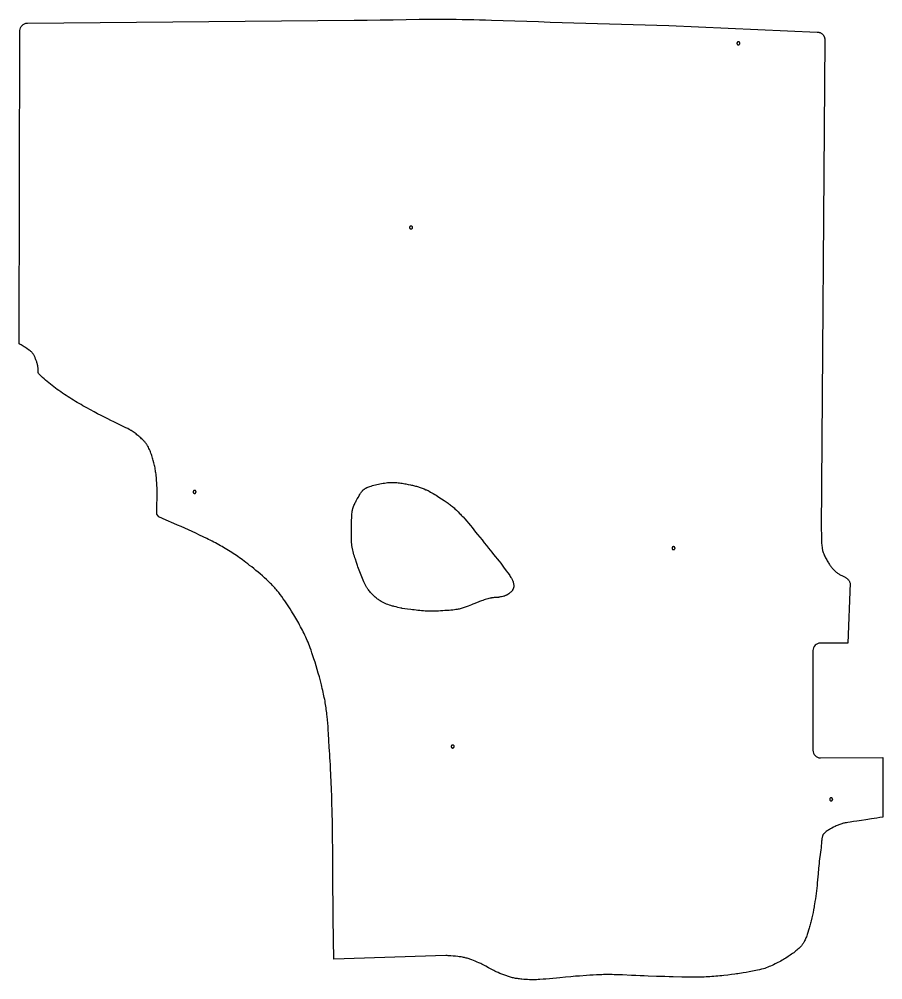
# Model space of a CAD drawing. Extents: x -1405 to 7310, y 1897 to 8577.
# Drawn here: x 3736 to 4888, y 3911 to 5192 of the extents above; entities that cross this region are included whole.
import ezdxf

# ---------------------------------------------------------------- set-up
doc = ezdxf.new("R2010")
doc.units = 0
doc.layers.add('Default_Layer', color=1, linetype='CONTINUOUS')

msp = doc.modelspace()

# ---------------------------------------------------------------- linework, layer by layer
at = {"layer": 'Default_Layer'}
msp.add_lwpolyline([(4844.7, 4439.6), (4841.6, 4359.7), (4805.1, 4359.7, 0.414214), (4795.1, 4349.7), (4795.1, 4216.7, 0.416023), (4805.1, 4206.7), (4888.2, 4207.2), (4888.2, 4127.5), (4884.2, 4126.9), (4880.2, 4126.3), (4873, 4125.2), (4865.8, 4124.2), (4859.8, 4123.3), (4853.7, 4122.4), (4849.3, 4121.8), (4844.9, 4121.1), (4841.5, 4120.5), (4839.8, 4120.2), (4838.1, 4119.9), (4836.9, 4119.7), (4835.7, 4119.4), (4834.7, 4119.1), (4833.5, 4118.8), (4832.3, 4118.4), (4831.1, 4117.9), (4829.8, 4117.4), (4828.6, 4116.9), (4827.3, 4116.3), (4826, 4115.8), (4824.8, 4115.2), (4822.5, 4114.1), (4820.4, 4113.1), (4818.6, 4112.1), (4817.2, 4111.3), (4816.1, 4110.7), (4815, 4110), (4813.9, 4109.2), (4812.8, 4108.5), (4812.3, 4108.1), (4811.8, 4107.7), (4811.3, 4107.2), (4810.8, 4106.8), (4810.3, 4106.4), (4809.9, 4105.9), (4809.4, 4105.4), (4809, 4104.9), (4808.8, 4104.7), (4808.6, 4104.4), (4808.4, 4104), (4808.3, 4103.7), (4808.1, 4103.3), (4808, 4102.9), (4807.8, 4102.5), (4807.7, 4102), (4807.4, 4101.1), (4807.2, 4100), (4807, 4098.9), (4806.9, 4097.8), (4806.8, 4096.7), (4806.6, 4095.5), (4806.4, 4093.2), (4806.2, 4088.9), (4806.1, 4087.7), (4805.9, 4086.5), (4805.6, 4083.8), (4805.2, 4080.9), (4804.8, 4077.9), (4803.9, 4071.8), (4803.5, 4068.8), (4803.2, 4065.8), (4802.8, 4062.8), (4802.5, 4059.4), (4801.9, 4051.9), (4801.6, 4048), (4801.3, 4044), (4800.9, 4040.2), (4800.5, 4036.5), (4799.7, 4029.3), (4799.3, 4025.7), (4798.8, 4022.1), (4798.3, 4018.5), (4797.8, 4015), (4797.2, 4011.4), (4796.9, 4009.6), (4796.6, 4007.8), (4795.9, 4004.2), (4795.2, 4000.5), (4794.4, 3996.8), (4793.6, 3993.1), (4792.7, 3989.4), (4792.3, 3987.7), (4791.9, 3986), (4791.4, 3984.3), (4791, 3982.7), (4790.5, 3981.1), (4790.1, 3979.6), (4789.1, 3976.8), (4788.2, 3973.8), (4787.8, 3972.4), (4787.3, 3970.9), (4786.8, 3969.5), (4786.3, 3968), (4785.7, 3966.6), (4785.2, 3965.2), (4784.6, 3963.8), (4783.9, 3962.5), (4783.2, 3961.1), (4782.8, 3960.5), (4782.4, 3959.8), (4782, 3959.2), (4781.6, 3958.6), (4781.2, 3958), (4780.8, 3957.3), (4780.3, 3956.7), (4779.8, 3956.1), (4779.3, 3955.5), (4778.7, 3954.9), (4778.2, 3954.3), (4777.6, 3953.8), (4776.4, 3952.6), (4775.1, 3951.4), (4773.8, 3950.2), (4772.4, 3949.1), (4770.9, 3948), (4769.5, 3946.8), (4768, 3945.7), (4766.4, 3944.7), (4764.9, 3943.6), (4763.4, 3942.6), (4761.8, 3941.6), (4758.8, 3939.6), (4757.3, 3938.7), (4755.6, 3937.7), (4753.9, 3936.7), (4752.1, 3935.7), (4750.3, 3934.7), (4748.4, 3933.7), (4746.5, 3932.7), (4744.5, 3931.8), (4742.5, 3930.8), (4740.6, 3929.9), (4738.6, 3929), (4736.6, 3928.2), (4734.7, 3927.4), (4732.8, 3926.6), (4731, 3925.9), (4729.2, 3925.3), (4726.5, 3924.7), (4723.8, 3924.1), (4721.3, 3923.5), (4718.9, 3923), (4716.6, 3922.6), (4714.3, 3922.1), (4710, 3921.3), (4706, 3920.6), (4702.2, 3920), (4694.8, 3918.8), (4692.9, 3918.5), (4690.8, 3918.2), (4686.4, 3917.6), (4681.5, 3917), (4676.3, 3916.4), (4673.7, 3916.1), (4671, 3915.8), (4668.3, 3915.6), (4665.6, 3915.3), (4663, 3915.1), (4660.3, 3914.9), (4657.7, 3914.8), (4655.2, 3914.6), (4652.7, 3914.5), (4650, 3914.4), (4647.3, 3914.3), (4644.4, 3914.3), (4641.5, 3914.3), (4638.5, 3914.2), (4632.5, 3914.3), (4626.4, 3914.3), (4620.3, 3914.4), (4608.6, 3914.6), (4603.1, 3914.7), (4597.5, 3914.9), (4592, 3915), (4586.5, 3915.2), (4575.4, 3915.7), (4569.9, 3915.9), (4564.4, 3916.1), (4558.7, 3916.3), (4552.9, 3916.5), (4541.2, 3917.1), (4535.5, 3917.3), (4530, 3917.5), (4527.4, 3917.6), (4524.9, 3917.7), (4522.4, 3917.7), (4520.1, 3917.7), (4517.8, 3917.6), (4515.5, 3917.6), (4513.3, 3917.5), (4511, 3917.4), (4506.4, 3917.2), (4501.9, 3917), (4497.4, 3916.7), (4492.8, 3916.4), (4483.7, 3915.7), (4481.3, 3915.5), (4478.4, 3915.3), (4472, 3914.7), (4464.8, 3914), (4457.3, 3913.3), (4443.8, 3912), (4438.7, 3911.5), (4436.8, 3911.4), (4435.4, 3911.3), (4430.8, 3911), (4428.5, 3910.9), (4426.1, 3910.8), (4423.8, 3910.7), (4421.5, 3910.7), (4419.2, 3910.7), (4416.9, 3910.8), (4414.5, 3910.9), (4411.9, 3911), (4409.3, 3911.2), (4406.6, 3911.5), (4405.2, 3911.6), (4403.8, 3911.8), (4402.4, 3912), (4401, 3912.2), (4399.7, 3912.4), (4398.3, 3912.6), (4397, 3912.9), (4395.6, 3913.2), (4394.3, 3913.5), (4393, 3913.8), (4391.7, 3914.2), (4390.4, 3914.5), (4389.1, 3914.9), (4387.8, 3915.3), (4386.6, 3915.8), (4385.3, 3916.2), (4382.7, 3917.1), (4380.2, 3918.1), (4377.6, 3919.1), (4375.1, 3920.2), (4373.8, 3920.7), (4372.4, 3921.4), (4370.8, 3922.2), (4369.2, 3923), (4365.8, 3924.9), (4362.2, 3926.8), (4358.6, 3928.8), (4355.2, 3930.6), (4353.6, 3931.4), (4352.1, 3932.2), (4350.8, 3932.8), (4349.5, 3933.4), (4347.1, 3934.4), (4344.7, 3935.4), (4342.3, 3936.4), (4339.9, 3937.3), (4338.7, 3937.7), (4337.5, 3938.2), (4336.3, 3938.6), (4335, 3939), (4333.8, 3939.3), (4332.6, 3939.7), (4331.3, 3940), (4330.1, 3940.3), (4328.8, 3940.6), (4327.4, 3940.8), (4326, 3941.1), (4324.5, 3941.3), (4323, 3941.5), (4321.5, 3941.6), (4318.3, 3942), (4315.1, 3942.3), (4311.9, 3942.5), (4308.6, 3942.8), (4307.1, 3943), (4305.5, 3943.2), (4155.8, 3938.1), (4155.5, 3964.6), (4155.3, 3993.4), (4154.8, 4052.5), (4154.5, 4079.9), (4154.3, 4103.9), (4154.2, 4114.2), (4154, 4123.2), (4153.9, 4130.5), (4153.8, 4136.2), (4153.5, 4145.6), (4153.2, 4155.1), (4152.9, 4164.7), (4152.5, 4174.2), (4152.1, 4183.6), (4151.6, 4193.1), (4151.4, 4197.7), (4151.1, 4202.4), (4150.8, 4207), (4150.5, 4211.6), (4150.2, 4216.2), (4149.9, 4220.8), (4149.4, 4230), (4148.8, 4239.1), (4148.5, 4243.7), (4148.2, 4248.3), (4147.8, 4252.9), (4147.4, 4257.5), (4147, 4262), (4146.7, 4264.3), (4146.5, 4266.6), (4146.2, 4268.9), (4145.9, 4271.2), (4145.6, 4273.4), (4145.3, 4275.7), (4144.9, 4278), (4144.6, 4280.2), (4144.2, 4282.5), (4143.8, 4284.7), (4143.3, 4287), (4142.8, 4289.4), (4142.3, 4291.8), (4141.8, 4294.2), (4141.2, 4296.7), (4140.6, 4299.2), (4140, 4301.7), (4139.4, 4304.2), (4138.1, 4309.4), (4136.7, 4314.5), (4135.2, 4319.6), (4133.8, 4324.6), (4132.3, 4329.5), (4130.9, 4334.2), (4129.5, 4338.7), (4128.1, 4342.9), (4126.8, 4346.7), (4125.6, 4350.2), (4124.5, 4353.3), (4123.5, 4356), (4122.5, 4358.4), (4121.6, 4360.8), (4120.6, 4363.1), (4119.5, 4365.5), (4118.5, 4367.8), (4117.4, 4370.1), (4116.3, 4372.5), (4115.1, 4374.8), (4114, 4377.1), (4112.8, 4379.3), (4111.6, 4381.6), (4110.3, 4383.9), (4109.1, 4386.1), (4107.8, 4388.4), (4106.5, 4390.6), (4105.2, 4392.8), (4102.4, 4397.5), (4100.9, 4399.9), (4099.3, 4402.5), (4097.7, 4405.2), (4095.9, 4407.9), (4094.2, 4410.6), (4092.3, 4413.4), (4090.4, 4416.1), (4088.5, 4418.9), (4086.5, 4421.7), (4084.5, 4424.4), (4083.4, 4425.7), (4082.4, 4427), (4081.4, 4428.3), (4080.3, 4429.6), (4079.3, 4430.9), (4078.2, 4432.1), (4077.2, 4433.4), (4076.1, 4434.6), (4075, 4435.7), (4073.9, 4436.9), (4072.7, 4438.2), (4071.5, 4439.4), (4070.2, 4440.6), (4068.9, 4441.9), (4067.6, 4443.1), (4066.3, 4444.4), (4063.5, 4446.9), (4060.7, 4449.4), (4057.8, 4451.9), (4054.9, 4454.3), (4052.1, 4456.7), (4049.2, 4459), (4046.4, 4461.3), (4043.7, 4463.4), (4041.1, 4465.4), (4038.7, 4467.3), (4036.4, 4469.1), (4034.3, 4470.6), (4032.2, 4472.1), (4030.2, 4473.6), (4028.1, 4475), (4026.1, 4476.4), (4024, 4477.8), (4021.9, 4479.2), (4019.8, 4480.6), (4017.6, 4481.9), (4015.5, 4483.2), (4013.4, 4484.5), (4011.2, 4485.8), (4009, 4487.1), (4006.9, 4488.4), (4004.7, 4489.6), (4000.3, 4492.1), (3998.1, 4493.3), (3995.8, 4494.5), (3993.5, 4495.7), (3991.2, 4496.9), (3988.8, 4498), (3986.4, 4499.2), (3981.6, 4501.5), (3976.7, 4503.8), (3971.8, 4506.1), (3962, 4510.6), (3957.2, 4512.8), (3952.3, 4515), (3947.4, 4517.1), (3942.4, 4519.3), (3932.5, 4523.6), (3927.5, 4525.7), (3922.6, 4527.9), (3919.9, 4531.6), (3919.9, 4537), (3919.9, 4542.7), (3920.1, 4554.3), (3920.1, 4559.9), (3920.1, 4562.5), (3920.1, 4565), (3920.1, 4567.3), (3920, 4569.5), (3920, 4571.5), (3919.9, 4573.3), (3919.6, 4576.6), (3919.3, 4580), (3919, 4583.3), (3918.8, 4585), (3918.6, 4586.7), (3918.3, 4588.3), (3918.1, 4590), (3917.8, 4591.7), (3917.5, 4593.3), (3917.2, 4595), (3916.8, 4596.6), (3916.5, 4598.2), (3916, 4599.9), (3915.2, 4603.1), (3914.7, 4604.8), (3914.2, 4606.4), (3913.7, 4608.1), (3913.2, 4609.7), (3912.6, 4611.4), (3912, 4613), (3911.4, 4614.6), (3910.8, 4616.2), (3910.1, 4617.8), (3909.3, 4619.3), (3908.6, 4620.8), (3907.8, 4622.3), (3907.4, 4623), (3906.9, 4623.7), (3906.5, 4624.4), (3906, 4625), (3905.6, 4625.7), (3905.1, 4626.3), (3904.6, 4627), (3904.1, 4627.6), (3903.6, 4628.2), (3903, 4628.8), (3901.9, 4630), (3900.8, 4631.2), (3899.6, 4632.3), (3898.4, 4633.4), (3897.2, 4634.5), (3895.9, 4635.5), (3894.7, 4636.6), (3893.4, 4637.6), (3892.1, 4638.6), (3889.5, 4640.6), (3886.9, 4642.5), (3886.5, 4642.8), (3886, 4643.1), (3885.4, 4643.4), (3884.7, 4643.8), (3883.1, 4644.7), (3881.1, 4645.7), (3878.7, 4646.9), (3876, 4648.2), (3869.8, 4651.2), (3862.5, 4654.7), (3858.5, 4656.7), (3854.3, 4658.7), (3850, 4660.9), (3845.5, 4663.2), (3840.8, 4665.6), (3836.1, 4668.1), (3831.2, 4670.7), (3826.3, 4673.4), (3823.8, 4674.8), (3821.3, 4676.2), (3818.8, 4677.7), (3816.3, 4679.1), (3813.8, 4680.6), (3811.3, 4682.1), (3808.8, 4683.6), (3806.4, 4685.1), (3803.9, 4686.7), (3801.4, 4688.2), (3798.9, 4689.8), (3796.5, 4691.4), (3794.1, 4693.1), (3791.7, 4694.7), (3789.3, 4696.4), (3787, 4698), (3784.6, 4699.7), (3782.4, 4701.4), (3780.1, 4703.2), (3777.9, 4704.9), (3775.7, 4706.6), (3773.6, 4708.4), (3771.5, 4710.2), (3769.5, 4712), (3767.5, 4713.8), (3765.6, 4715.6), (3763.7, 4717.4), (3761.9, 4719.2), (3761.8, 4720.7), (3761.7, 4722.2), (3761.5, 4725.2), (3761.4, 4726.7), (3761.3, 4727.5), (3761.2, 4728.2), (3761.1, 4729), (3761, 4729.7), (3760.8, 4730.4), (3760.7, 4731.2), (3760.5, 4731.9), (3760.2, 4732.8), (3760, 4733.7), (3759.7, 4734.6), (3759.3, 4735.6), (3759, 4736.6), (3758.6, 4737.6), (3758.2, 4738.6), (3757.8, 4739.6), (3757.4, 4740.6), (3757, 4741.5), (3756.5, 4742.5), (3756.1, 4743.3), (3755.7, 4744.1), (3755.2, 4744.8), (3754.8, 4745.4), (3754.4, 4746), (3753.9, 4746.5), (3753.5, 4747), (3753, 4747.5), (3752.5, 4748), (3752, 4748.4), (3751.4, 4748.9), (3750.9, 4749.3), (3749.7, 4750.2), (3748.6, 4751), (3746.3, 4752.7), (3745.1, 4753.5), (3743.9, 4754.3), (3742.7, 4755), (3741.4, 4755.8), (3738.8, 4757.3), (3737.6, 4758), (3736.3, 4758.8), (3737.2, 5176.5, -0.4109), (3747.2, 5186.5), (4183.2, 5190.5), (4191.8, 5190.5), (4200.4, 5190.6), (4217.7, 5190.9), (4235.2, 5191.1), (4252.6, 5191.4), (4269.8, 5191.6), (4278.3, 5191.6), (4286.7, 5191.7), (4295.1, 5191.7), (4303.3, 5191.7), (4311.3, 5191.7), (4319.2, 5191.6), (4327.1, 5191.5), (4334.9, 5191.4), (4342.7, 5191.3), (4350.5, 5191.1), (4358.4, 5190.9), (4366.2, 5190.6), (4381.9, 5190.1), (4397.5, 5189.6), (4413.2, 5189), (4428.8, 5188.5), (4436.6, 5188.3), (4444.5, 5188), (4603, 5183.2), (4800.8, 5174.5), (4800.9, 5174.5), (4801.3, 5174.5), (4801.7, 5174.5), (4802.4, 5174.4), (4802.8, 5174.3), (4803.2, 5174.2), (4803.6, 5174.1), (4804, 5174), (4804.7, 5173.8), (4805.3, 5173.5), (4806, 5173.1), (4806.6, 5172.7), (4807.2, 5172.3), (4807.8, 5171.8), (4808.3, 5171.3), (4808.8, 5170.7), (4809.1, 5170.2), (4809.4, 5169.7), (4809.7, 5169.2), (4810, 5168.7), (4810.2, 5168.2), (4810.4, 5167.6), (4810.5, 5167.1), (4810.7, 5166.5), (4810.8, 5166.1), (4810.8, 5165.7), (4810.9, 5165.3), (4810.9, 5164.9), (4810.9, 5164.5), (4810.9, 5164.1), (4806.1, 4510.7), (4806.2, 4508.9), (4806.3, 4507.1), (4806.4, 4505.3), (4806.4, 4503.5), (4806.5, 4499.9), (4806.6, 4496.2), (4806.6, 4494.4), (4806.7, 4492.7), (4806.8, 4490.9), (4807, 4489.3), (4807.2, 4487.6), (4807.4, 4486.1), (4807.5, 4485.3), (4807.7, 4484.6), (4807.8, 4483.9), (4808, 4483.2), (4808.4, 4481.8), (4808.9, 4480.4), (4809.4, 4478.9), (4810, 4477.5), (4810.6, 4476.1), (4811.3, 4474.7), (4812, 4473.3), (4812.7, 4471.9), (4813.4, 4470.6), (4814.1, 4469.3), (4814.8, 4468), (4815.6, 4466.8), (4816.3, 4465.7), (4817, 4464.6), (4817.7, 4463.7), (4818.3, 4462.8), (4818.9, 4462), (4819.6, 4461.1), (4820.2, 4460.3), (4820.9, 4459.5), (4821.6, 4458.7), (4822.3, 4458), (4823, 4457.2), (4823.8, 4456.5), (4824.5, 4455.8), (4825.3, 4455.1), (4826.1, 4454.4), (4826.9, 4453.7), (4827.8, 4453.1), (4828.6, 4452.5), (4829.5, 4451.9), (4830.4, 4451.4), (4831.3, 4450.8), (4832.3, 4450.3), (4833.5, 4449.8), (4834.6, 4449.3), (4835.6, 4448.9), (4836.4, 4448.6), (4837.1, 4448.2), (4837.9, 4447.8), (4838.6, 4447.4), (4839.3, 4446.9), (4840, 4446.4), (4840.6, 4445.9), (4841.2, 4445.3), (4841.8, 4444.7), (4842.3, 4444), (4842.8, 4443.4), (4843.2, 4442.6), (4843.7, 4441.9), (4844, 4441.2), (4844.4, 4440.4), (4844.7, 4439.6)], format="xyb", close=True, dxfattribs=at)
for points in [[(4695.6, 5161.6), (4695.4, 5161.6), (4695.2, 5161.6), (4695, 5161.6), (4694.9, 5161.5), (4694.7, 5161.4), (4694.5, 5161.3), (4694.4, 5161.2), (4694.2, 5161.1), (4694.1, 5160.9), (4694, 5160.8), (4693.9, 5160.6), (4693.8, 5160.4), (4693.7, 5160.2), (4693.7, 5160.1), (4693.6, 5159.9), (4693.6, 5159.6), (4693.6, 5159.4), (4693.7, 5159.2), (4693.7, 5159.1), (4693.8, 5158.9), (4693.9, 5158.7), (4694, 5158.5), (4694.1, 5158.4), (4694.2, 5158.2), (4694.4, 5158.1), (4694.5, 5158), (4694.7, 5157.9), (4694.9, 5157.8), (4695, 5157.7), (4695.2, 5157.7), (4695.4, 5157.7), (4695.6, 5157.6), (4695.8, 5157.7), (4696, 5157.7), (4696.2, 5157.7), (4696.4, 5157.8), (4696.6, 5157.9), (4696.8, 5158), (4696.9, 5158.1), (4697.1, 5158.2), (4697.2, 5158.4), (4697.3, 5158.5), (4697.4, 5158.7), (4697.5, 5158.9), (4697.5, 5159.1), (4697.6, 5159.2), (4697.6, 5159.4), (4697.6, 5159.6), (4697.6, 5159.9), (4697.6, 5160.1), (4697.5, 5160.2), (4697.5, 5160.4), (4697.4, 5160.6), (4697.3, 5160.8), (4697.2, 5160.9), (4697.1, 5161.1), (4696.9, 5161.2), (4696.8, 5161.3), (4696.6, 5161.4), (4696.4, 5161.5), (4696.2, 5161.6), (4696, 5161.6), (4695.8, 5161.6), (4695.6, 5161.6)], [(4259, 4916), (4258.8, 4915.9), (4258.6, 4915.9), (4258.4, 4915.9), (4258.2, 4915.8), (4258, 4915.7), (4257.9, 4915.6), (4257.7, 4915.5), (4257.6, 4915.4), (4257.4, 4915.2), (4257.3, 4915.1), (4257.2, 4914.9), (4257.1, 4914.7), (4257.1, 4914.5), (4257, 4914.4), (4257, 4914.2), (4257, 4914), (4257, 4913.8), (4257, 4913.6), (4257.1, 4913.4), (4257.1, 4913.2), (4257.2, 4913), (4257.3, 4912.8), (4257.4, 4912.7), (4257.6, 4912.5), (4257.7, 4912.4), (4257.9, 4912.3), (4258, 4912.2), (4258.2, 4912.1), (4258.4, 4912), (4258.6, 4912), (4258.8, 4912), (4259, 4912), (4259.2, 4912), (4259.4, 4912), (4259.6, 4912), (4259.8, 4912.1), (4259.9, 4912.2), (4260.1, 4912.3), (4260.3, 4912.4), (4260.4, 4912.5), (4260.5, 4912.7), (4260.6, 4912.8), (4260.7, 4913), (4260.8, 4913.2), (4260.9, 4913.4), (4260.9, 4913.6), (4261, 4913.8), (4261, 4914), (4261, 4914.2), (4260.9, 4914.4), (4260.9, 4914.5), (4260.8, 4914.7), (4260.7, 4914.9), (4260.6, 4915.1), (4260.5, 4915.2), (4260.4, 4915.4), (4260.3, 4915.5), (4260.1, 4915.6), (4259.9, 4915.7), (4259.8, 4915.8), (4259.6, 4915.9), (4259.4, 4915.9), (4259.2, 4915.9), (4259, 4916)], [(4395.4, 4432.4), (4395.2, 4431.8), (4394.9, 4431.2), (4394.5, 4430.6), (4394.2, 4430), (4393.8, 4429.5), (4393.4, 4428.9), (4392.9, 4428.4), (4392.4, 4427.9), (4391.9, 4427.5), (4391.4, 4427), (4390.9, 4426.5), (4390.3, 4426.1), (4389.8, 4425.7), (4389.2, 4425.3), (4388.1, 4424.5), (4387.5, 4424.2), (4386.9, 4423.9), (4386.2, 4423.6), (4385.6, 4423.3), (4384.9, 4423), (4384.2, 4422.8), (4383.5, 4422.5), (4382.7, 4422.3), (4381.3, 4421.9), (4379.8, 4421.6), (4378.3, 4421.3), (4376.9, 4421), (4376.2, 4420.8), (4375.5, 4420.7), (4374.8, 4420.6), (4374.1, 4420.5), (4372.7, 4420.4), (4371.3, 4420.3), (4369.9, 4420.3), (4368.5, 4420.1), (4367.8, 4420.1), (4367.1, 4420), (4366.4, 4419.9), (4365.7, 4419.8), (4364.3, 4419.5), (4362.8, 4419.1), (4361.2, 4418.7), (4359.5, 4418.2), (4357.9, 4417.7), (4356.3, 4417.2), (4354.7, 4416.7), (4353.1, 4416.2), (4351.6, 4415.7), (4350.1, 4415.1), (4348.6, 4414.5), (4347.2, 4413.9), (4344.2, 4412.7), (4342.7, 4412.1), (4341.2, 4411.5), (4339.5, 4410.8), (4337.5, 4410), (4335.1, 4409.1), (4332.6, 4408.1), (4331.3, 4407.6), (4329.9, 4407.1), (4328.5, 4406.6), (4327.2, 4406.2), (4325.8, 4405.7), (4324.5, 4405.4), (4323.2, 4405), (4321.9, 4404.8), (4320.5, 4404.5), (4318.8, 4404.3), (4316.8, 4404), (4314.6, 4403.8), (4312.2, 4403.6), (4309.6, 4403.3), (4306.9, 4403.1), (4304.1, 4403), (4301.3, 4402.8), (4298.4, 4402.7), (4295.5, 4402.5), (4292.7, 4402.4), (4289.9, 4402.4), (4287.3, 4402.3), (4284.8, 4402.3), (4282.5, 4402.4), (4280.2, 4402.4), (4277.9, 4402.5), (4275.5, 4402.7), (4273.1, 4402.9), (4270.6, 4403.1), (4268.1, 4403.3), (4265.7, 4403.6), (4263.2, 4403.9), (4260.9, 4404.1), (4258.6, 4404.4), (4254.2, 4405), (4250.5, 4405.5), (4247.3, 4406), (4246.6, 4406.2), (4245.3, 4406.5), (4241.3, 4407.3), (4239, 4407.9), (4236.5, 4408.4), (4235.4, 4408.8), (4234.2, 4409.1), (4233.1, 4409.4), (4232.1, 4409.7), (4230.2, 4410.4), (4228.2, 4411.1), (4226.3, 4411.8), (4225.3, 4412.2), (4224.4, 4412.6), (4223.4, 4413), (4222.5, 4413.4), (4221.6, 4413.9), (4220.7, 4414.4), (4219.8, 4414.9), (4218.9, 4415.4), (4218, 4415.9), (4217.2, 4416.5), (4216.3, 4417.1), (4215.4, 4417.8), (4214.4, 4418.5), (4213.4, 4419.3), (4212.3, 4420.2), (4211.3, 4421.1), (4210.2, 4422), (4209.1, 4423), (4208.1, 4424), (4207, 4425.1), (4205.9, 4426.1), (4204.9, 4427.2), (4204, 4428.4), (4203, 4429.5), (4202.1, 4430.6), (4201.3, 4431.7), (4200.9, 4432.3), (4200.5, 4433), (4200.1, 4433.7), (4199.7, 4434.4), (4198.8, 4436), (4197.9, 4437.7), (4197, 4439.6), (4196.1, 4441.6), (4195.1, 4443.7), (4194.2, 4445.8), (4193.3, 4448), (4192.4, 4450.3), (4191.5, 4452.5), (4190.6, 4454.8), (4189.8, 4457), (4189, 4459.2), (4188.2, 4461.4), (4187.5, 4463.4), (4186.2, 4467.4), (4184.8, 4471.5), (4184.1, 4473.5), (4183.5, 4475.5), (4182.8, 4477.6), (4182.3, 4479.6), (4181.7, 4481.7), (4181.2, 4483.7), (4180.8, 4485.8), (4180.6, 4486.8), (4180.4, 4487.9), (4180.2, 4488.9), (4180.1, 4490), (4179.9, 4491), (4179.8, 4492.1), (4179.7, 4493.1), (4179.6, 4494.2), (4179.6, 4495.3), (4179.5, 4496.3), (4179.5, 4500.8), (4179.5, 4505.8), (4179.5, 4511), (4179.6, 4516.3), (4179.7, 4521.5), (4179.7, 4524), (4179.8, 4526.3), (4179.9, 4528.5), (4180, 4530.5), (4180.2, 4532.3), (4180.3, 4533.9), (4180.4, 4534.6), (4180.5, 4535.3), (4180.6, 4536), (4180.7, 4536.6), (4180.8, 4537.3), (4181, 4538), (4181.2, 4538.6), (4181.4, 4539.3), (4181.8, 4540.6), (4182.3, 4541.9), (4182.8, 4543.2), (4183.4, 4544.5), (4184, 4545.7), (4184.6, 4547), (4185.2, 4548.2), (4185.9, 4549.5), (4187.3, 4552), (4188.7, 4554.5), (4189.9, 4556.7), (4190.5, 4557.8), (4191.1, 4558.8), (4191.7, 4559.7), (4192.3, 4560.6), (4193, 4561.5), (4193.6, 4562.3), (4194, 4562.7), (4194.4, 4563.1), (4194.8, 4563.5), (4195.1, 4563.9), (4195.6, 4564.2), (4196, 4564.6), (4196.4, 4564.9), (4196.9, 4565.2), (4197.3, 4565.6), (4197.8, 4565.9), (4198.4, 4566.2), (4198.9, 4566.5), (4199.5, 4566.8), (4200, 4567.1), (4200.6, 4567.4), (4201.3, 4567.6), (4202.6, 4568.2), (4204.2, 4568.7), (4205.8, 4569.2), (4207.6, 4569.8), (4209.4, 4570.3), (4211.4, 4570.8), (4213.3, 4571.3), (4215.4, 4571.7), (4217.4, 4572.1), (4219.5, 4572.5), (4221.6, 4572.9), (4223.6, 4573.2), (4225.6, 4573.5), (4227.5, 4573.7), (4229.3, 4573.9), (4231.1, 4574), (4232.8, 4574), (4234.6, 4574), (4236.4, 4574), (4238.2, 4573.9), (4240, 4573.7), (4241.8, 4573.6), (4243.6, 4573.4), (4245.4, 4573.1), (4247.1, 4572.9), (4248.9, 4572.6), (4250.6, 4572.3), (4252.2, 4572), (4255.3, 4571.4), (4258.2, 4570.8), (4259.5, 4570.5), (4260.8, 4570.2), (4262.1, 4569.9), (4263.5, 4569.5), (4264.8, 4569.2), (4266.1, 4568.8), (4267.4, 4568.4), (4268.7, 4568), (4270, 4567.6), (4271.3, 4567.2), (4273.9, 4566.2), (4276.4, 4565.3), (4278.9, 4564.3), (4279.6, 4564), (4280.3, 4563.7), (4281.7, 4563), (4283.3, 4562.1), (4285, 4561.2), (4286.8, 4560.2), (4288.7, 4559.1), (4290.6, 4558), (4292.5, 4556.9), (4294.4, 4555.7), (4296.2, 4554.5), (4299.8, 4552.2), (4303.1, 4550), (4305.9, 4548.2), (4307.1, 4547.4), (4308.3, 4546.5), (4309.5, 4545.6), (4310.7, 4544.7), (4311.8, 4543.8), (4313, 4542.8), (4314.1, 4541.8), (4315.2, 4540.9), (4316.3, 4539.9), (4317.4, 4538.9), (4319.6, 4536.8), (4321.7, 4534.7), (4323.8, 4532.6), (4324.9, 4531.6), (4326, 4530.4), (4327.1, 4529.2), (4328.3, 4527.9), (4330.7, 4525.3), (4333.2, 4522.5), (4335.6, 4519.6), (4338.1, 4516.7), (4340.4, 4513.7), (4342.7, 4510.9), (4345.1, 4507.8), (4347.8, 4504.4), (4353.7, 4497.2), (4356.6, 4493.5), (4359.5, 4489.9), (4362.1, 4486.5), (4364.4, 4483.5), (4366.7, 4480.8), (4369.1, 4477.9), (4371.6, 4474.9), (4374, 4471.9), (4376.4, 4469), (4378.7, 4466.1), (4380.7, 4463.5), (4382.5, 4461.1), (4386, 4456.2), (4387.9, 4453.6), (4389.8, 4451.1), (4390.6, 4449.8), (4391.4, 4448.6), (4392.2, 4447.4), (4392.9, 4446.3), (4393.5, 4445.3), (4394, 4444.4), (4394.4, 4443.6), (4394.5, 4443.2), (4394.7, 4442.9), (4395.1, 4441.6), (4395.2, 4441), (4395.4, 4440.3), (4395.6, 4439.7), (4395.7, 4439), (4395.8, 4438.3), (4395.9, 4437.6), (4395.9, 4437), (4396, 4436.3), (4396, 4435.6), (4395.9, 4435), (4395.9, 4434.3), (4395.7, 4433.7), (4395.6, 4433), (4395.4, 4432.4)], [(3970.2, 4563.3), (3970, 4563.3), (3969.8, 4563.3), (3969.6, 4563.3), (3969.4, 4563.2), (3969.3, 4563.1), (3969.1, 4563), (3968.9, 4562.9), (3968.8, 4562.8), (3968.7, 4562.6), (3968.6, 4562.5), (3968.5, 4562.3), (3968.4, 4562.1), (3968.3, 4561.9), (3968.3, 4561.7), (3968.2, 4561.6), (3968.2, 4561.3), (3968.2, 4561.1), (3968.3, 4560.9), (3968.3, 4560.8), (3968.4, 4560.6), (3968.5, 4560.4), (3968.6, 4560.2), (3968.7, 4560.1), (3968.8, 4559.9), (3968.9, 4559.8), (3969.1, 4559.7), (3969.3, 4559.6), (3969.4, 4559.5), (3969.6, 4559.4), (3969.8, 4559.4), (3970, 4559.4), (3970.2, 4559.3), (3970.4, 4559.4), (3970.6, 4559.4), (3970.8, 4559.4), (3971, 4559.5), (3971.2, 4559.6), (3971.3, 4559.7), (3971.5, 4559.8), (3971.6, 4559.9), (3971.8, 4560.1), (3971.9, 4560.2), (3972, 4560.4), (3972.1, 4560.6), (3972.1, 4560.8), (3972.2, 4560.9), (3972.2, 4561.1), (3972.2, 4561.3), (3972.2, 4561.6), (3972.2, 4561.7), (3972.1, 4561.9), (3972.1, 4562.1), (3972, 4562.3), (3971.9, 4562.5), (3971.8, 4562.6), (3971.6, 4562.8), (3971.5, 4562.9), (3971.3, 4563), (3971.2, 4563.1), (3971, 4563.2), (3970.8, 4563.3), (3970.6, 4563.3), (3970.4, 4563.3), (3970.2, 4563.3)], [(4609.1, 4488.4), (4608.9, 4488.4), (4608.7, 4488.3), (4608.5, 4488.3), (4608.3, 4488.2), (4608.1, 4488.1), (4607.9, 4488), (4607.8, 4487.9), (4607.6, 4487.8), (4607.5, 4487.6), (4607.4, 4487.5), (4607.3, 4487.3), (4607.2, 4487.2), (4607.2, 4487), (4607.1, 4486.8), (4607.1, 4486.6), (4607.1, 4486.4), (4607.1, 4486.2), (4607.1, 4486), (4607.2, 4485.8), (4607.2, 4485.6), (4607.3, 4485.4), (4607.4, 4485.3), (4607.5, 4485.1), (4607.6, 4485), (4607.8, 4484.8), (4607.9, 4484.7), (4608.1, 4484.6), (4608.3, 4484.5), (4608.5, 4484.5), (4608.7, 4484.4), (4608.9, 4484.4), (4609.1, 4484.4), (4609.3, 4484.4), (4609.5, 4484.4), (4609.7, 4484.5), (4609.8, 4484.5), (4610, 4484.6), (4610.2, 4484.7), (4610.3, 4484.8), (4610.5, 4485), (4610.6, 4485.1), (4610.7, 4485.3), (4610.8, 4485.4), (4610.9, 4485.6), (4611, 4485.8), (4611, 4486), (4611.1, 4486.2), (4611.1, 4486.4), (4611.1, 4486.6), (4611, 4486.8), (4611, 4487), (4610.9, 4487.2), (4610.8, 4487.3), (4610.7, 4487.5), (4610.6, 4487.6), (4610.5, 4487.8), (4610.3, 4487.9), (4610.2, 4488), (4610, 4488.1), (4609.8, 4488.2), (4609.7, 4488.3), (4609.5, 4488.3), (4609.3, 4488.4), (4609.1, 4488.4)], [(4314.5, 4223.8), (4314.3, 4223.8), (4314.1, 4223.8), (4314, 4223.7), (4313.8, 4223.7), (4313.6, 4223.6), (4313.4, 4223.5), (4313.3, 4223.4), (4313.1, 4223.3), (4313, 4223.1), (4312.9, 4223), (4312.8, 4222.8), (4312.7, 4222.6), (4312.6, 4222.4), (4312.6, 4222.2), (4312.6, 4222), (4312.5, 4221.8), (4312.6, 4221.6), (4312.6, 4221.4), (4312.6, 4221.2), (4312.7, 4221.1), (4312.8, 4220.9), (4312.9, 4220.7), (4313, 4220.6), (4313.1, 4220.4), (4313.3, 4220.3), (4313.4, 4220.2), (4313.6, 4220.1), (4313.8, 4220), (4314, 4219.9), (4314.1, 4219.9), (4314.3, 4219.8), (4314.5, 4219.8), (4314.7, 4219.8), (4314.9, 4219.9), (4315.1, 4219.9), (4315.3, 4220), (4315.5, 4220.1), (4315.7, 4220.2), (4315.8, 4220.3), (4316, 4220.4), (4316.1, 4220.6), (4316.2, 4220.7), (4316.3, 4220.9), (4316.4, 4221.1), (4316.5, 4221.2), (4316.5, 4221.4), (4316.5, 4221.6), (4316.5, 4221.8), (4316.5, 4222), (4316.5, 4222.2), (4316.5, 4222.4), (4316.4, 4222.6), (4316.3, 4222.8), (4316.2, 4223), (4316.1, 4223.1), (4316, 4223.3), (4315.8, 4223.4), (4315.7, 4223.5), (4315.5, 4223.6), (4315.3, 4223.7), (4315.1, 4223.7), (4314.9, 4223.8), (4314.7, 4223.8), (4314.5, 4223.8)], [(4819.4, 4153.3), (4819.2, 4153.3), (4819, 4153.3), (4818.8, 4153.2), (4818.6, 4153.2), (4818.4, 4153.1), (4818.3, 4153), (4818.1, 4152.9), (4818, 4152.8), (4817.8, 4152.6), (4817.7, 4152.5), (4817.6, 4152.3), (4817.5, 4152.1), (4817.5, 4151.9), (4817.4, 4151.7), (4817.4, 4151.5), (4817.4, 4151.3), (4817.4, 4151.1), (4817.4, 4150.9), (4817.5, 4150.7), (4817.5, 4150.6), (4817.6, 4150.4), (4817.7, 4150.2), (4817.8, 4150.1), (4818, 4149.9), (4818.1, 4149.8), (4818.3, 4149.7), (4818.4, 4149.6), (4818.6, 4149.5), (4818.8, 4149.4), (4819, 4149.4), (4819.2, 4149.3), (4819.4, 4149.3), (4819.6, 4149.3), (4819.8, 4149.4), (4820, 4149.4), (4820.2, 4149.5), (4820.3, 4149.6), (4820.5, 4149.7), (4820.6, 4149.8), (4820.8, 4149.9), (4820.9, 4150.1), (4821, 4150.2), (4821.1, 4150.4), (4821.2, 4150.6), (4821.3, 4150.7), (4821.3, 4150.9), (4821.4, 4151.1), (4821.4, 4151.3), (4821.4, 4151.5), (4821.3, 4151.7), (4821.3, 4151.9), (4821.2, 4152.1), (4821.1, 4152.3), (4821, 4152.5), (4820.9, 4152.6), (4820.8, 4152.8), (4820.6, 4152.9), (4820.5, 4153), (4820.3, 4153.1), (4820.2, 4153.2), (4820, 4153.2), (4819.8, 4153.3), (4819.6, 4153.3), (4819.4, 4153.3)]]:
    msp.add_lwpolyline(points, close=True, dxfattribs=at)

doc.saveas('drawing.dxf')
